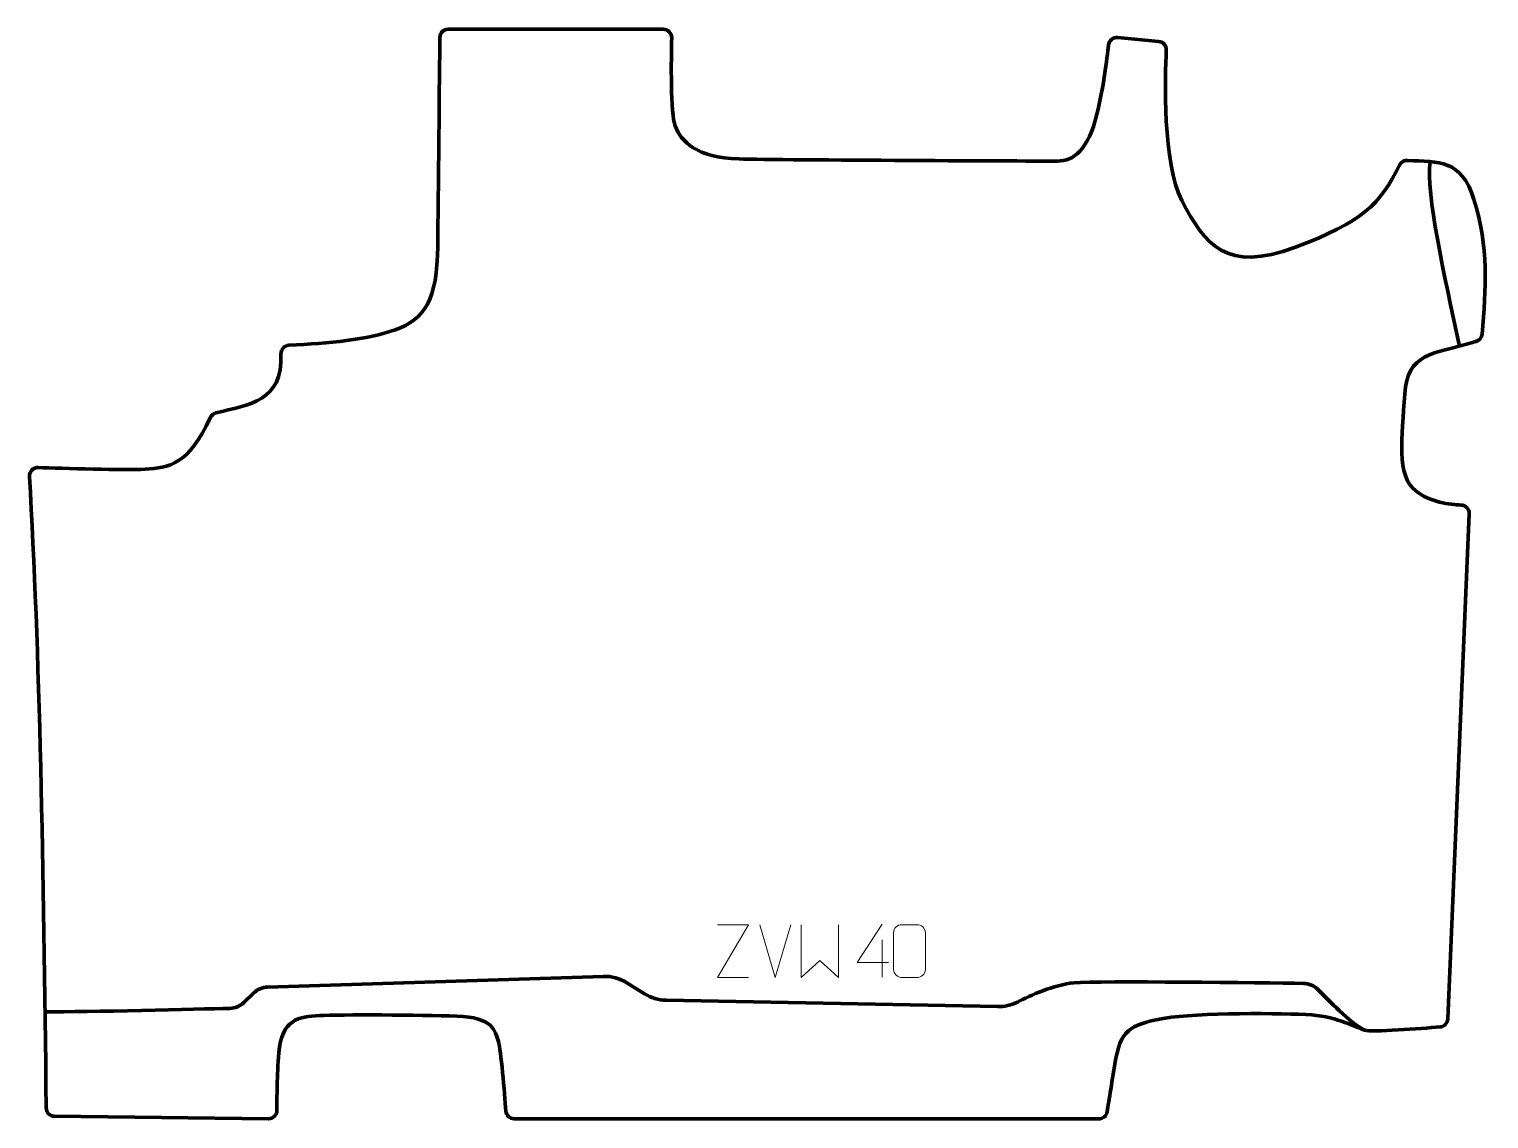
# Model space of a CAD drawing. Header units: millimetres. Extents: x -345 to 346, y -258 to 258.
import ezdxf

# ---------------------------------------------------------------- set-up
doc = ezdxf.new("R2010")
doc.units = ezdxf.units.MM
doc.header["$MEASUREMENT"] = 0
for name, color, linetype in [('layer 1', 7, 'Continuous'), ('layer 2', 7, 'Continuous'), ('layer 3', 7, 'Continuous')]:
    doc.layers.add(name, color=color, linetype=linetype)

msp = doc.modelspace()

# ---------------------------------------------------------------- linework, layer by layer
at = {"layer": 'layer 1', "color": 250, "lineweight": 9}
for points, knots in [([(-4.2319, -191.0843), (-4.2319, -191.0843), (-18.8509, -191.0843), (-18.8509, -191.0843), (-18.8509, -191.0843), (-18.8509, -191.0843), (-4.2076, -166.1269), (-4.2076, -166.1269), (-4.2076, -166.1269), (-4.2076, -166.1269), (-18.8509, -166.1269), (-18.8509, -166.1269)], [0, 0, 0, 0, 0.25, 0.25, 0.25, 0.25, 0.5, 0.5, 0.5, 0.5, 1, 1, 1, 1]), ([(20.766, -166.1265), (20.766, -166.1265), (20.766, -191.0845), (20.766, -191.0845), (20.766, -191.0845), (20.766, -191.0845), (29.6087, -183.0198), (29.6087, -183.0198), (29.6087, -183.0198), (29.6087, -183.0198), (38.4511, -191.0839), (38.4511, -191.0839), (38.4511, -191.0839), (38.4511, -191.0839), (38.4511, -166.1265), (38.4511, -166.1265)], [0, 0, 0, 0, 0.2, 0.2, 0.2, 0.2, 0.4, 0.4, 0.4, 0.4, 0.6, 0.6, 0.6, 0.6, 1, 1, 1, 1]), ([(62.1303, -183.9632), (62.1303, -183.9632), (47.3086, -183.9632), (47.3086, -183.9632), (47.3086, -183.9632), (47.3086, -183.9632), (59.1862, -165.8927), (59.1862, -165.8927)], [0, 0, 0, 0, 0.33333333, 0.33333333, 0.33333333, 0.33333333, 1, 1, 1, 1]), ([(68.4627, -166.081), (70.8288, -166.081), (73.1953, -166.081), (75.5618, -166.081), (75.5618, -166.081), (77.5423, -166.0454), (79.5683, -167.5397), (79.5954, -169.9818), (79.5954, -169.9818), (79.595, -175.7392), (79.595, -181.497), (79.5954, -187.2552), (79.5954, -187.2552), (79.4533, -189.5828), (77.7469, -191.0651), (75.5618, -191.0759), (75.5618, -191.0759), (73.1894, -191.0755), (70.817, -191.0755), (68.445, -191.0759), (68.445, -191.0759), (66.4865, -191.1815), (64.4801, -189.2936), (64.4915, -187.2726), (64.4915, -187.2726), (64.4919, -181.492), (64.4919, -175.7117), (64.4915, -169.9319), (64.4915, -169.9319), (64.4958, -167.7899), (66.2729, -166.0674), (68.4627, -166.081)], [0, 0, 0, 0, 0.11111111, 0.11111111, 0.11111111, 0.11111111, 0.22222222, 0.22222222, 0.22222222, 0.22222222, 0.33333333, 0.33333333, 0.33333333, 0.33333333, 0.44444444, 0.44444444, 0.44444444, 0.44444444, 0.55555556, 0.55555556, 0.55555556, 0.55555556, 0.66666667, 0.66666667, 0.66666667, 0.66666667, 0.77777778, 0.77777778, 0.77777778, 0.77777778, 1, 1, 1, 1])]:
    msp.add_open_spline(points, degree=3, knots=knots, dxfattribs=at)
for points in [[(8.4707, -191.0824), (8.4707, -191.0824), (1.1489, -166.1288), (1.1489, -166.1288)], [(15.7926, -166.1288), (15.7926, -166.1288), (8.4708, -191.0824), (8.4708, -191.0824)], [(59.1862, -173.2021), (59.1862, -173.2021), (59.1862, -190.8668), (59.1862, -190.8668)]]:
    msp.add_open_spline(points, degree=3, dxfattribs=at)
at = {"layer": 'layer 2', "color": 230, "lineweight": 200}
msp.add_open_spline([(-336.7664, -252.802), (-337.8688, -140.0062), (-339.8997, -35.1825), (-344.6622, 46.1917), (-344.6622, 46.1917), (-344.7998, 48.5433), (-342.8892, 50.5008), (-340.5354, 50.4197), (-340.5354, 50.4197), (-329.2222, 50.0309), (-299.2971, 49.0869), (-289.9513, 49.6369), (-289.9513, 49.6369), (-278.6318, 50.3026), (-269.2599, 51.6177), (-259.1454, 73.9987), (-259.1454, 73.9987), (-258.6402, 75.1166), (-257.6549, 75.9485), (-256.4643, 76.2455), (-256.4643, 76.2455), (-240.5554, 80.2199), (-224.6141, 81.7869), (-225.5976, 104.1107), (-225.5976, 104.1107), (-225.695, 106.3205), (-224.0108, 108.2001), (-221.8021, 108.3116), (-221.8021, 108.3116), (-202.932, 109.2609), (-184.686, 110.846), (-171.557, 115.6197), (-171.557, 115.6197), (-157.473, 120.7414), (-151.5831, 129.7044), (-151.327, 155.3122), (-151.327, 155.3122), (-151.1058, 177.4356), (-150.5022, 237.9768), (-150.342, 254.0427), (-150.342, 254.0427), (-150.3201, 256.2359), (-148.5358, 257.9998), (-146.3422, 257.9998), (-146.3422, 257.9998), (-146.3422, 257.9998), (-44.5545, 257.9998), (-44.5545, 257.9998), (-44.5545, 257.9998), (-42.3091, 257.9998), (-40.5029, 256.1526), (-40.5554, 253.9079), (-40.5554, 253.9079), (-40.7932, 243.7701), (-41.1608, 217.8953), (-38.908, 212.1616), (-38.908, 212.1616), (-36.091, 204.9918), (-28.9212, 197.0532), (-8.6909, 196.541), (-8.6909, 196.541), (11.5395, 196.0287), (134.4575, 195.5165), (142.14, 195.5165), (142.14, 195.5165), (149.8224, 195.5165), (156.7365, 200.8942), (160.8337, 217.7955), (160.8337, 217.7955), (163.8192, 230.1102), (165.581, 243.9201), (166.3172, 250.5089), (166.3172, 250.5089), (166.5596, 252.6767), (168.496, 254.2476), (170.6677, 254.0427), (170.6677, 254.0427), (170.6677, 254.0427), (190.0292, 252.2164), (190.0292, 252.2164), (190.0292, 252.2164), (192.1596, 252.0153), (193.7545, 250.1762), (193.6487, 248.0391), (193.6487, 248.0391), (193.0176, 235.3617), (191.7941, 194.4515), (201.0383, 176.8228), (201.0383, 176.8228), (212.0496, 155.8244), (221.7806, 142.5081), (254.8147, 154.7999), (254.8147, 154.7999), (286.5217, 166.5979), (294.873, 175.0931), (304.0978, 193.6447), (304.0978, 193.6447), (304.8072, 195.0724), (306.3033, 195.9434), (307.8947, 195.853), (307.8947, 195.853), (322.862, 195.005), (333.245, 196.6292), (339.3209, 177.34), (339.3209, 177.34), (346.3687, 154.9679), (345.0768, 135.0659), (343.1496, 113.5712), (343.1496, 113.5712), (343.0025, 111.9307), (341.8644, 110.5489), (340.285, 110.084), (340.285, 110.084), (319.2436, 103.8909), (307.7734, 104.83), (306.5429, 85.1464), (306.5429, 85.1464), (305.2623, 64.6599), (302.4457, 46.6065), (311.7926, 39.3083), (311.7926, 39.3083), (318.538, 34.0413), (327.9865, 32.8651), (333.2781, 32.6471), (333.2781, 32.6471), (335.4823, 32.5564), (337.1887, 30.6857), (337.0952, 28.4815), (337.0952, 28.4815), (337.0952, 28.4815), (326.9228, -210.6919), (326.9228, -210.6919), (326.9228, -210.6919), (326.8375, -212.7067), (325.2676, -214.3421), (323.2578, -214.5079), (323.2578, -214.5079), (314.3033, -215.247), (291.094, -217.0324), (287.5934, -216.0027), (287.5934, -216.0027), (283.2398, -214.7228), (275.3012, -209.8573), (262.4975, -208.8328), (262.4975, -208.8328), (249.6934, -207.8083), (207.4402, -207.8083), (193.0998, -210.3695), (193.0998, -210.3695), (178.7594, -212.9303), (172.3571, -214.7228), (169.7963, -229.3193), (169.7963, -229.3193), (167.9996, -239.5612), (166.4552, -249.5508), (165.6932, -254.6001), (165.6932, -254.6001), (165.3979, -256.5566), (163.7173, -257.9998), (161.7385, -257.9998), (161.7385, -257.9998), (161.7385, -257.9998), (-115.096, -257.9998), (-115.096, -257.9998), (-115.096, -257.9998), (-117.1855, -257.9998), (-118.9226, -256.3929), (-119.0838, -254.3094), (-119.0838, -254.3094), (-119.7431, -245.7965), (-121.4336, -225.2193), (-122.6461, -221.3808), (-122.6461, -221.3808), (-124.1825, -216.5152), (-124.9508, -209.8573), (-142.3639, -209.3447), (-142.3639, -209.3447), (-159.7774, -208.8328), (-197.6774, -208.5767), (-207.4084, -209.0889), (-207.4084, -209.0889), (-217.1394, -209.6012), (-225.3337, -210.8814), (-226.6143, -226.7585), (-226.6143, -226.7585), (-227.4924, -237.6452), (-227.5273, -248.2914), (-227.4627, -253.9079), (-227.4627, -253.9079), (-227.437, -256.1534), (-229.2637, -257.9779), (-231.5091, -257.9518), (-231.5091, -257.9518), (-231.5091, -257.9518), (-332.8135, -256.7654), (-332.8135, -256.7654), (-332.8135, -256.7654), (-334.9891, -256.74), (-336.7448, -254.9775), (-336.7664, -252.802)], degree=3, knots=[0, 0, 0, 0, 0.01960784, 0.01960784, 0.01960784, 0.01960784, 0.03921569, 0.03921569, 0.03921569, 0.03921569, 0.05882353, 0.05882353, 0.05882353, 0.05882353, 0.07843137, 0.07843137, 0.07843137, 0.07843137, 0.09803922, 0.09803922, 0.09803922, 0.09803922, 0.11764706, 0.11764706, 0.11764706, 0.11764706, 0.1372549, 0.1372549, 0.1372549, 0.1372549, 0.15686275, 0.15686275, 0.15686275, 0.15686275, 0.17647059, 0.17647059, 0.17647059, 0.17647059, 0.19607843, 0.19607843, 0.19607843, 0.19607843, 0.21568627, 0.21568627, 0.21568627, 0.21568627, 0.23529412, 0.23529412, 0.23529412, 0.23529412, 0.25490196, 0.25490196, 0.25490196, 0.25490196, 0.2745098, 0.2745098, 0.2745098, 0.2745098, 0.29411765, 0.29411765, 0.29411765, 0.29411765, 0.31372549, 0.31372549, 0.31372549, 0.31372549, 0.33333333, 0.33333333, 0.33333333, 0.33333333, 0.35294118, 0.35294118, 0.35294118, 0.35294118, 0.37254902, 0.37254902, 0.37254902, 0.37254902, 0.39215686, 0.39215686, 0.39215686, 0.39215686, 0.41176471, 0.41176471, 0.41176471, 0.41176471, 0.43137255, 0.43137255, 0.43137255, 0.43137255, 0.45098039, 0.45098039, 0.45098039, 0.45098039, 0.47058824, 0.47058824, 0.47058824, 0.47058824, 0.49019608, 0.49019608, 0.49019608, 0.49019608, 0.50980392, 0.50980392, 0.50980392, 0.50980392, 0.52941176, 0.52941176, 0.52941176, 0.52941176, 0.54901961, 0.54901961, 0.54901961, 0.54901961, 0.56862745, 0.56862745, 0.56862745, 0.56862745, 0.58823529, 0.58823529, 0.58823529, 0.58823529, 0.60784314, 0.60784314, 0.60784314, 0.60784314, 0.62745098, 0.62745098, 0.62745098, 0.62745098, 0.64705882, 0.64705882, 0.64705882, 0.64705882, 0.66666667, 0.66666667, 0.66666667, 0.66666667, 0.68627451, 0.68627451, 0.68627451, 0.68627451, 0.70588235, 0.70588235, 0.70588235, 0.70588235, 0.7254902, 0.7254902, 0.7254902, 0.7254902, 0.74509804, 0.74509804, 0.74509804, 0.74509804, 0.76470588, 0.76470588, 0.76470588, 0.76470588, 0.78431373, 0.78431373, 0.78431373, 0.78431373, 0.80392157, 0.80392157, 0.80392157, 0.80392157, 0.82352941, 0.82352941, 0.82352941, 0.82352941, 0.84313725, 0.84313725, 0.84313725, 0.84313725, 0.8627451, 0.8627451, 0.8627451, 0.8627451, 0.88235294, 0.88235294, 0.88235294, 0.88235294, 0.90196078, 0.90196078, 0.90196078, 0.90196078, 0.92156863, 0.92156863, 0.92156863, 0.92156863, 0.94117647, 0.94117647, 0.94117647, 0.94117647, 0.96078431, 0.96078431, 0.96078431, 0.96078431, 1, 1, 1, 1], dxfattribs=at)
at = {"layer": 'layer 3', "color": 142, "lineweight": 200}
msp.add_open_spline([(332.416, 107.9307), (325.2006, 142.3389), (316.5449, 179.6783), (318.5705, 195.2877)], degree=3, dxfattribs=at)
msp.add_open_spline([(-337.2707, -207.3781), (-317.4203, -207.3826), (-264.6482, -206.0696), (-249.8524, -205.6911), (-249.8524, -205.6911), (-247.341, -205.6269), (-244.947, -204.62), (-243.1443, -202.8703), (-243.1443, -202.8703), (-243.1443, -202.8703), (-238.5646, -198.4249), (-238.5646, -198.4249), (-238.5646, -198.4249), (-236.7774, -196.6903), (-234.4071, -195.6849), (-231.9179, -195.6059), (-231.9179, -195.6059), (-231.9179, -195.6059), (-73.0148, -190.5431), (-73.0148, -190.5431), (-73.0148, -190.5431), (-69.0619, -190.4176), (-65.1602, -191.4664), (-61.8031, -193.5576), (-61.8031, -193.5576), (-61.8031, -193.5576), (-53.3993, -198.7929), (-53.3993, -198.7929), (-53.3993, -198.7929), (-50.3389, -200.6989), (-46.8207, -201.7428), (-43.2163, -201.8137), (-43.2163, -201.8137), (-43.2163, -201.8137), (113.6607, -204.8896), (113.6607, -204.8896), (113.6607, -204.8896), (116.951, -204.9541), (120.2089, -204.2115), (123.138, -202.7108), (123.138, -202.7108), (129.1282, -199.6409), (140.4287, -194.4689), (149.9933, -193.6374), (149.9933, -193.6374), (162.0378, -192.59), (239.7763, -193.6074), (258.5924, -193.8755), (258.5924, -193.8755), (261.2209, -193.9129), (263.7249, -194.9814), (265.5696, -196.854), (265.5696, -196.854), (270.5709, -201.9305), (280.1732, -212.2069), (287.5932, -216.0028)], degree=3, knots=[0, 0, 0, 0, 0.06666667, 0.06666667, 0.06666667, 0.06666667, 0.13333333, 0.13333333, 0.13333333, 0.13333333, 0.2, 0.2, 0.2, 0.2, 0.26666667, 0.26666667, 0.26666667, 0.26666667, 0.33333333, 0.33333333, 0.33333333, 0.33333333, 0.4, 0.4, 0.4, 0.4, 0.46666667, 0.46666667, 0.46666667, 0.46666667, 0.53333333, 0.53333333, 0.53333333, 0.53333333, 0.6, 0.6, 0.6, 0.6, 0.66666667, 0.66666667, 0.66666667, 0.66666667, 0.73333333, 0.73333333, 0.73333333, 0.73333333, 0.8, 0.8, 0.8, 0.8, 0.86666667, 0.86666667, 0.86666667, 0.86666667, 1, 1, 1, 1], dxfattribs=at)

doc.saveas('drawing.dxf')
